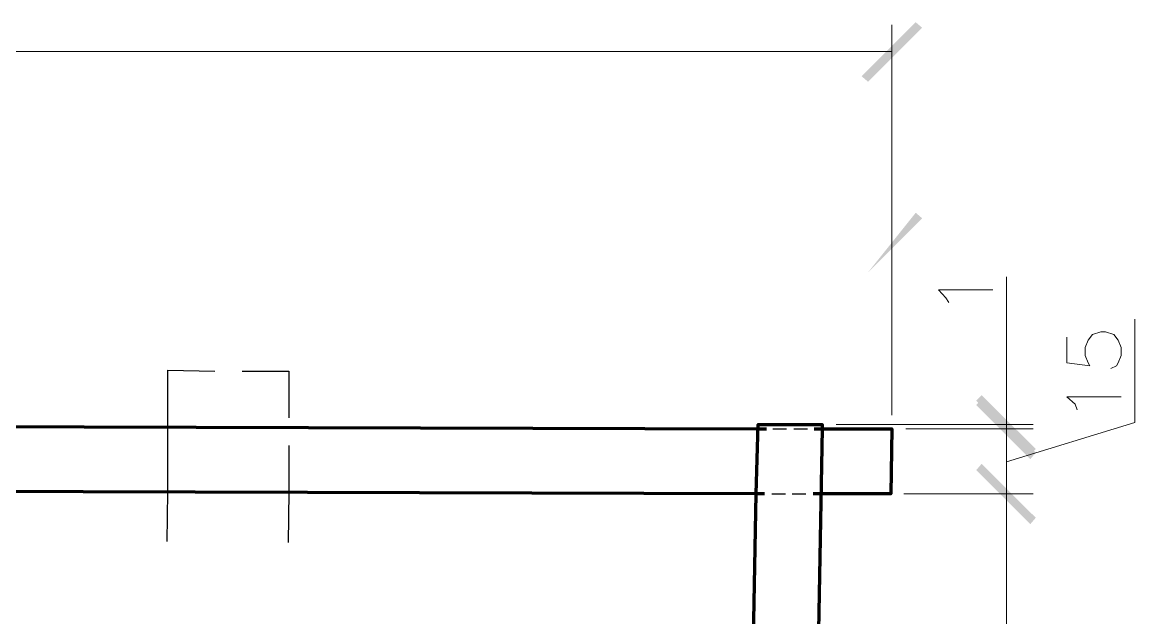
# Model space of a CAD drawing. Header units: millimetres. Extents: x 0 to 673989, y 0 to 383369.
# Drawn here: x 259353 to 261922, y 192011 to 193387 of the extents above; entities that cross this region are included whole.
import ezdxf

# ---------------------------------------------------------------- set-up
doc = ezdxf.new("R2010")
doc.units = ezdxf.units.MM
doc.header["$LTSCALE"] = 500
doc.layers.add('niewidoczne', color=6, linetype='Continuous')
doc.layers.add('PDF _A_BUD_ściany 1', color=7, linetype='Continuous')
doc.layers.add('przekrój', color=140, linetype='Continuous', lineweight=80)
doc.layers.add('wymiary', color=252, linetype='Continuous', true_color=0x696969)

msp = doc.modelspace()

# ---------------------------------------------------------------- linework, layer by layer
at = {"layer": 'niewidoczne', "lineweight": 25}
for points in [[(259687.1, 192187.2), (259689.2, 192301.5), (259797.1, 192301.5), (259689.2, 192301.5), (259689.2, 192451.8), (259689.2, 192583.1), (259797.1, 192580.9)], [(259860.7, 192580.9), (259968.6, 192580.9), (259968.6, 192473)], [(259968.6, 192409.5), (259968.6, 192301.5), (259860.7, 192301.5), (259968.6, 192301.5), (259966.5, 192185.1)]]:
    msp.add_lwpolyline(points, dxfattribs=at)
at = {"layer": 'PDF _A_BUD_ściany 1', "lineweight": 30}
for points in [[(261086.2, 192447.6), (261118, 192447.6)], [(261134.9, 192447.6), (261166.7, 192447.6)], [(261084.1, 192297.3), (261115.9, 192297.3)], [(261130.7, 192297.3), (261162.4, 192297.3)]]:
    msp.add_lwpolyline(points, dxfattribs=at)
at = {"layer": 'przekrój'}
for points in [[(260931.7, 184909.9), (260912.7, 184909.9), (258635.1, 184935.3), (258575.8, 185085.6), (260914.8, 185060.2), (261048.1, 192297.3), (251978, 192324.8), (251918.7, 188775.1), (251770.5, 188925.4), (251831.9, 192475.1), (251851, 192475.1)], [(251961, 192475.1), (251980.1, 192475.1), (261050.3, 192447.6), (261071.4, 192447.6)], [(261181.5, 192447.6), (261200.5, 192447.6), (261063, 184907.8), (261043.9, 184907.8)], [(261067.2, 192297.3), (261048.1, 192297.3), (261052.4, 192458.2), (261200.5, 192458.2), (261200.5, 192447.6), (261361.4, 192447.6), (261359.3, 192297.3), (261198.4, 192297.3), (261179.4, 192297.3)]]:
    msp.add_lwpolyline(points, dxfattribs=at)
at = {"layer": 'wymiary', "lineweight": 18}
for points in [[(261361.4, 193381.1), (261361.4, 192479.3), (261361.4, 192940.8)], [(251711.2, 193319.7), (261361.4, 193319.7)], [(261626, 192799), (261626, 192458.2), (261626, 192447.6), (261626, 192322.7)], [(261492.6, 192739.7), (261486.3, 192750.3), (261469.4, 192769.3), (261594.3, 192769.3)], [(261626, 192371.4), (261922.3, 192462.4), (261922.3, 192701.6)], [(261765.7, 192659.3), (261765.7, 192600), (261818.6, 192593.6), (261814.4, 192600), (261808, 192616.9), (261808, 192636), (261814.4, 192652.9), (261825, 192665.6), (261844, 192672), (261854.6, 192672), (261873.7, 192665.6), (261884.2, 192652.9), (261890.6, 192636), (261890.6, 192616.9), (261884.2, 192600), (261880, 192593.6), (261867.3, 192587.3)], [(261789, 192492), (261784.8, 192504.7), (261765.7, 192521.7), (261890.6, 192521.7)], [(261232.3, 192458.2), (261687.4, 192458.2)], [(261626, 192447.6), (261626, 192297.3), (261626, 185058.1), (261626, 184907.8), (261626, 184791.4)]]:
    msp.add_lwpolyline(points, dxfattribs=at)
for points in [[(261687.4, 192447.6), (261393.2, 192447.6)], [(261687.4, 192297.3), (261388.9, 192297.3)]]:
    msp.add_lwpolyline(points, close=True, dxfattribs=at)
at = {"layer": 'wymiary', "lineweight": 25, "transparency": 33554559}
for points in [[(261291.6, 193262.5), (261306.4, 193249.8), (261416.4, 193387.4)], [(261306.4, 193249.8), (261416.4, 193387.4), (261431.3, 193374.7)], [(261306.4, 192809.5), (261416.4, 192947.1), (261431.3, 192934.4)], [(261568.8, 192525.9), (261556.1, 192513.2), (261693.7, 192401)], [(261693.7, 192392.6), (261556.1, 192502.6), (261568.8, 192517.4)], [(261693.7, 192392.6), (261556.1, 192502.6), (261568.8, 192517.4)], [(261556.1, 192513.2), (261693.7, 192401), (261681, 192388.3)], [(261681, 192377.7), (261693.7, 192392.6), (261556.1, 192502.6)], [(261681, 192377.7), (261693.7, 192392.6), (261556.1, 192502.6)], [(261568.8, 192367.2), (261556.1, 192352.3), (261693.7, 192242.3)], [(261693.7, 192242.3), (261556.1, 192352.3), (261568.8, 192367.2)], [(261556.1, 192352.3), (261693.7, 192242.3), (261681, 192227.4)], [(261681, 192227.4), (261693.7, 192242.3), (261556.1, 192352.3)]]:
    msp.add_solid(points, dxfattribs=at)

doc.saveas('drawing.dxf')
